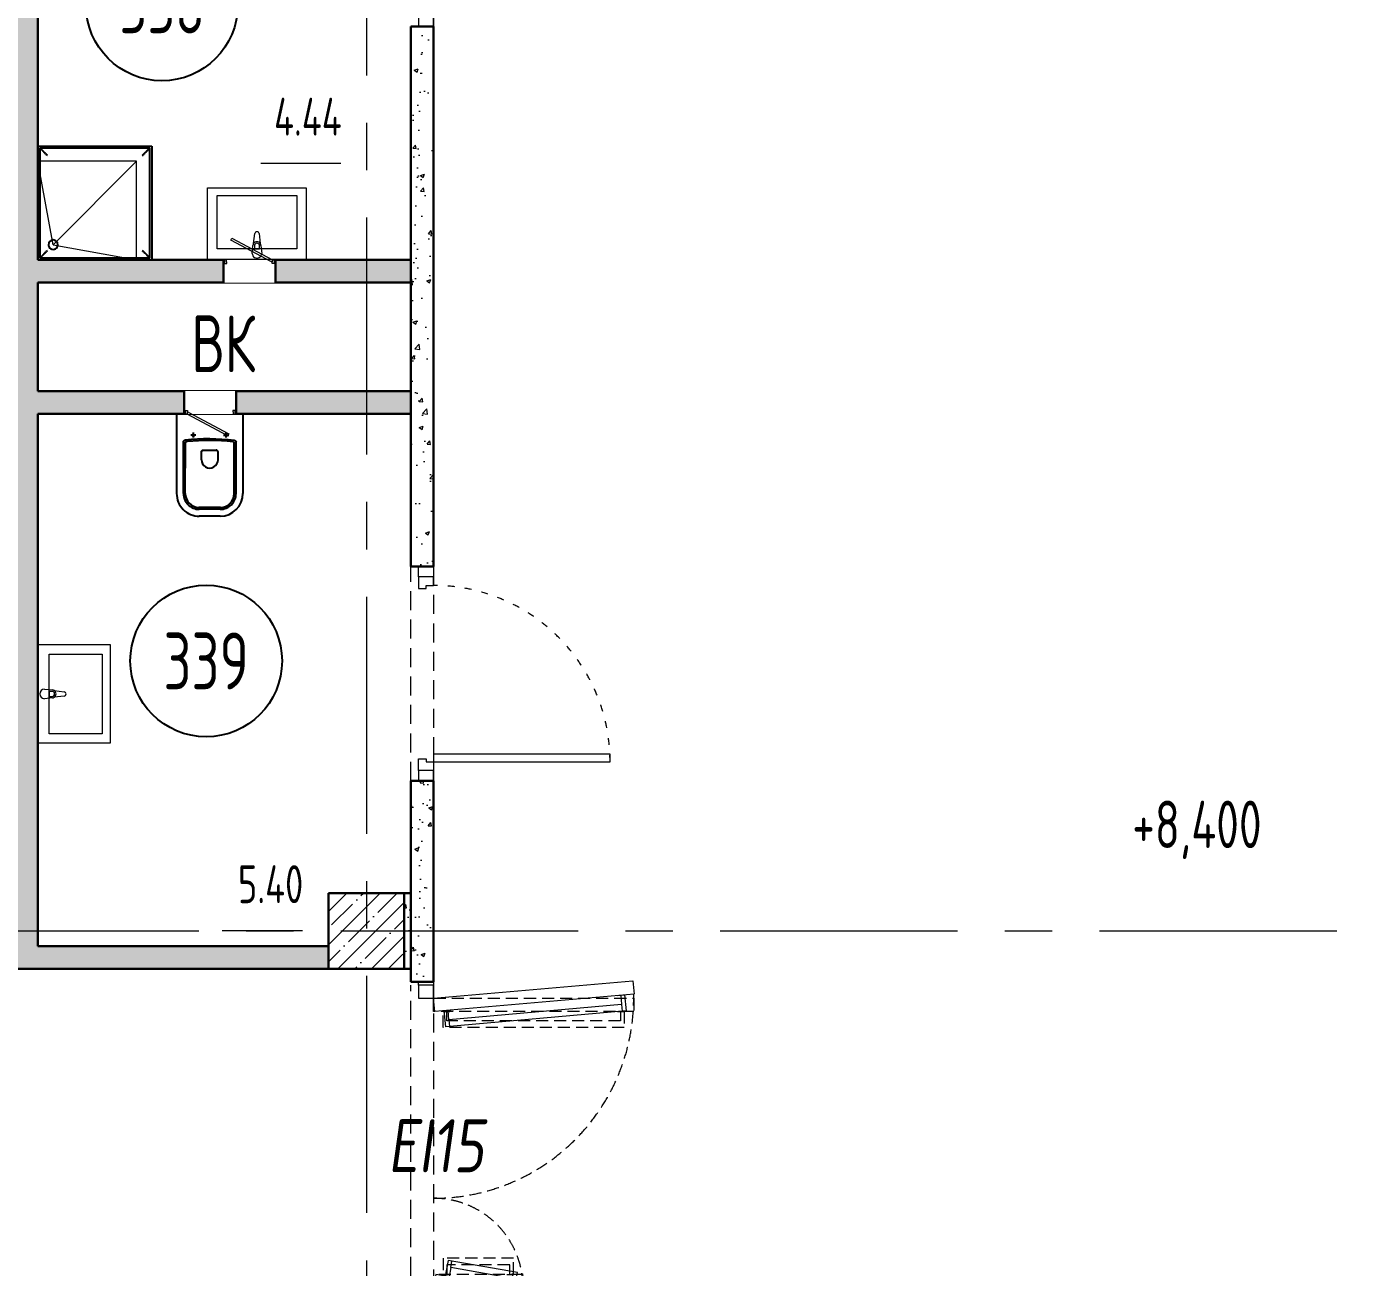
# Model space of a CAD drawing. Header units: millimetres. Extents: x -265044 to 366616, y 0 to 292181.
# Drawn here: x 79851 to 86868, y 116826 to 123371 of the extents above; entities that cross this region are included whole.
import ezdxf
from ezdxf import colors
from ezdxf.entities.mleader import LeaderData, LeaderLine
from ezdxf.enums import TextEntityAlignment as Align
from ezdxf.math import Vec2, Vec3

# ---------------------------------------------------------------- set-up
doc = ezdxf.new("R2010")
doc.units = ezdxf.units.MM
doc.header["$MEASUREMENT"] = 0
doc.set_wipeout_variables(frame=1)
for name, pattern in [('ACAD_ISO03W100', [30, 12, -18]), ('ADSK_Штриховая_ш2 п1', [3, 2, -1]), ('CENTER', [2, 1.25, -0.25, 0.25, -0.25]), ('DASHED', [19.05, 12.7, -6.35])]:
    doc.linetypes.add(name, pattern=pattern)
doc.layers.get('0').update_dxf_attribs({"color": 250, "lineweight": 9})
for name, color, linetype, lineweight in [('АР_Двери', 5, 'Continuous', 18), ('АР_Колонны', 5, 'Continuous', 30), ('АР_Колонны Штрих', 250, 'Continuous', 5), ('АР_Маркер экспликации', 239, 'Continuous', 13), ('АР_Номер помещения', 1, 'Continuous', 25), ('АР_Оси', 193, 'Continuous', 9), ('АР_Отметки', 250, 'Continuous', 15), ('АР_Перегородки витражные', 152, 'Continuous', 13), ('АР_Перегородки газоблок', 165, 'Continuous', 30), ('АР_Перегородки газоблок_Штрих', 165, 'Continuous', 5), ('АР_Помещения_площадь', 19, 'Continuous', 9), ('АР_тонкая линия', 250, 'Continuous', 0)]:
    doc.layers.add(name, color=color, linetype=linetype, lineweight=lineweight)
doc.layers.add('АР_Отверстия', color=251, linetype='Continuous')
doc.layers.add('ТХ_сантехника', color=253, linetype='Continuous')
doc.layers.add('АР_ПБ_Двери', color=7, linetype='Continuous', lineweight=15, true_color=0xdb0000)
doc.styles.add('ICOCPEUR', font='isocpeur.ttf')
doc.styles.add('ISOCPEUR', font='isocpeur.ttf', dxfattribs={"width": 0.7})
doc.styles.get("Standard").update_dxf_attribs({"font": 'isocpeur.ttf'})
doc.styles.add('Архитект', font='isocpeur.ttf', dxfattribs={"width": 0.8, "oblique": 8})
pattern_1 = [(50, (0, 0), (215.17805, -18.82564), [22.5, -247.5]), (355, (0, 0), (-41.6254, 225.65764), [18, -198]), (100.45144, (17.93, -1.57), (173.55265, 206.832), [19.12206, -210.34263]), (46.1842, (0, 60), (320.1724, -49.6558), [33.75, -371.25]), (96.63564, (26.68, 55.86), (280.3986, 292.2356), [28.6831, -315.5141]), (351.18416, (0, 60), (280.3986, 292.2356), [27, -297]), (21, (30, 45), (179.07212, -120.78567), [22.5, -247.5]), (326, (30, 45), (72.9946, 217.545), [18, -198]), (71.45144, (44.92, 34.93), (252.0667, 96.75935), [19.12206, -210.34263]), (37.5, (0, 0), (3.647957, 99.868156), [0, -195.6, 0, -201, 0, -198.75]), (7.5, (0, 0), (78.92086, 118.32351), [0, -114.6, 0, -191.1, 0, -75.75]), (327.5, (-66.9, 0), (160.14673, -6.76646), [0, -75, 0, -234, 0, -310.5]), (317.5, (-96.9, 0), (174.95585, 30.0315), [0, -97.5, 0, -155.4, 0, -220.5])]

# ---------------------------------------------------------------- blocks, each defined once
blk = doc.blocks.new('*U1161')
at = {"color": 8}
for points in [[(0, 0), (0, -80), (55, -80), (55, 0), (0, 0)], [(55, -80), (55, 0), (115, 0), (115, -40), (100, -40), (100, -80), (55, -80)], [(1075, -80), (1075, 0), (1015, 0), (1015, -40), (1030, -40), (1030, -80), (1075, -80)], [(1130, 0), (1130, -80), (1075, -80), (1075, 0), (1130, 0)]]:
    blk.add_lwpolyline(points, dxfattribs=at)
blk.add_lwpolyline([(100, -80), (100, -1010), (140, -1010), (140, -80)], close=True, dxfattribs=at)
at = {"color": 8, "linetype": 'ACAD_ISO03W100', "ltscale": 3}
blk.add_arc((100, -80), 930, 270, 0, dxfattribs=at)
blk = doc.blocks.new('*U1056')
at = {"color": 8}
for points in [[(-55, -80), (-55, 0), (-115, 0), (-115, -40), (-100, -40), (-100, -80), (-55, -80)], [(0, 0), (0, -80), (-55, -80), (-55, 0), (0, 0)], [(-1030, 0), (-1030, -80), (-975, -80), (-975, 0), (-1030, 0)], [(-975, -80), (-975, 0), (-915, 0), (-915, -40), (-930, -40), (-930, -80), (-975, -80)]]:
    blk.add_lwpolyline(points, dxfattribs=at)
blk.add_lwpolyline([(-100, -80), (-100, -910), (-140, -910), (-140, -80)], close=True, dxfattribs=at)
at = {"color": 8, "linetype": 'ACAD_ISO03W100', "ltscale": 3}
blk.add_arc((-100, -80), 830, 180, 270, dxfattribs=at)
blk = doc.blocks.new('*U224')
at = {"layer": 'АР_Номер помещения', "color": 8}
blk.add_circle((-16234.2, 2065), 400, dxfattribs=at)
at = {"layer": 'АР_Помещения_площадь', "color": 8}
blk.add_line((-15727.2, 641), (-16149.5, 641), dxfattribs=at)
at = {"color": 8, "style": 'ISOCPEUR', "width": 0.7, "flags": 1}
blk.add_attdef('КАТЕГОРИЯ', (-499.2, -2092.2), '', height=250, dxfattribs=at)
at = {"layer": 'АР_Номер помещения', "color": 8, "style": 'ISOCPEUR', "width": 0.7}
blk.add_attdef('НОМЕР_ПОМЕЩЕНИЯ', text='', height=300, dxfattribs=at).set_placement((-16234.2, 2065), align=Align.MIDDLE_CENTER)
at = {"layer": 'АР_Помещения_площадь', "color": 8, "lineweight": 30, "width": 0.7, "flags": 104}
blk.add_attdef('ИМЯ_ПОМЕЩЕНИЯ', text='', height=100, dxfattribs=at).set_placement((157.6, 1217.1), align=Align.MIDDLE_CENTER)
at = {"layer": 'АР_Помещения_площадь', "color": 8, "style": 'ISOCPEUR', "width": 0.7}
blk.add_attdef('ПЛОЩАДЬ_ПОМЕЩЕНИЯ', text='', height=200, dxfattribs=at).set_placement((-15722.3, 887.5), align=Align.MIDDLE_RIGHT)
blk = doc.blocks.new('*U222')
at = {"layer": 'АР_Номер помещения', "color": 8}
blk.add_circle((-22148.8, 2134.7), 400, dxfattribs=at)
at = {"layer": 'АР_Помещения_площадь', "color": 8}
blk.add_line((-21205.6, 1298.7), (-21627.9, 1298.7), dxfattribs=at)
at = {"color": 8, "style": 'ISOCPEUR', "width": 0.7, "flags": 1}
blk.add_attdef('КАТЕГОРИЯ', (-499.2, -2092.2), '', height=250, dxfattribs=at)
at = {"layer": 'АР_Номер помещения', "color": 8, "style": 'ISOCPEUR', "width": 0.7}
blk.add_attdef('НОМЕР_ПОМЕЩЕНИЯ', text='', height=300, dxfattribs=at).set_placement((-22148.8, 2134.7), align=Align.MIDDLE_CENTER)
at = {"layer": 'АР_Помещения_площадь', "color": 8, "style": 'ISOCPEUR', "width": 0.7}
blk.add_attdef('ПЛОЩАДЬ_ПОМЕЩЕНИЯ', text='', height=200, dxfattribs=at).set_placement((-21200.7, 1545.2), align=Align.MIDDLE_RIGHT)
at = {"layer": 'АР_Помещения_площадь', "color": 8, "lineweight": 30, "width": 0.7, "flags": 104}
blk.add_attdef('ИМЯ_ПОМЕЩЕНИЯ', text='', height=100, dxfattribs=at).set_placement((157.6, 1217.1), align=Align.MIDDLE_CENTER)
blk = doc.blocks.new('1700-3')
at = {"color": 8}
for p, q in [((-415.6, 1464.7), (-421.7, 1430.3)), ((-89.7, 1407.3), (-95.8, 1372.8))]:
    blk.add_line(p, q, dxfattribs=at)
at = {"color": 8, "linetype": 'DASHED', "ltscale": 5}
for p, q in [((-80.2, 100.2), (-83.2, 135)), ((-991.2, 20.5), (-994.2, 55.3))]:
    blk.add_line(p, q, dxfattribs=at)
at = {"color": 8}
for points in [[(-476.3, 1526), (-12.1, 1444.2), (0, 1513), (-464.1, 1594.8)], [(0, -13), (-1050.7, -104.9), (-1056.8, -35.3), (-6.1, 56.6)]]:
    blk.add_lwpolyline(points, close=True, dxfattribs=at)
for points in [[(80, 1600), (0, 1600), (0, 1583), (80, 1583), (80, 1600)], [(0, 1583), (80, 1583), (80, 1513), (50, 1513), (50, 1513), (0, 1513), (0, 1583)], [(-392.2, 1511.2), (-426.7, 1517.3), (-441.4, 1433.7), (-76.1, 1369.3), (-61.4, 1452.9), (-95.8, 1459)], [(-407, 1513.8), (-415.6, 1464.7), (-89.7, 1407.3), (-81.1, 1456.4)], [(-971.9, -27.9), (-1006.8, -31), (-1014.2, 53.6), (-63.3, 136.8), (-55.9, 52.2), (-90.8, 49.2)], [(-986.8, -29.2), (-991.2, 20.5), (-80.2, 100.2), (-75.8, 50.5)], [(0, -83), (80, -83), (80, -13), (50, -13), (50, -13), (0, -13), (0, -83)], [(80, -100), (0, -100), (0, -83), (80, -83), (80, -100)]]:
    blk.add_lwpolyline(points, dxfattribs=at)
at = {"color": 8, "linetype": 'DASHED', "ltscale": 5}
for points in [[(-471.3, 1443.1), (0, 1443.1), (0, 1513), (-471.3, 1513)], [(0, -13), (-1054.7, -13), (-1054.7, 56.9), (0, 56.9)]]:
    blk.add_lwpolyline(points, close=True, dxfattribs=at)
for points in [[(-385.9, 1443.1), (-420.9, 1443.1), (-420.9, 1358.3), (-50, 1358.3), (-50, 1443.1), (-85, 1443.1)], [(-400.9, 1443.1), (-400.9, 1393.3), (-70, 1393.3), (-70, 1443.1)], [(-969.5, 56.9), (-1004.5, 56.9), (-1004.5, 141.7), (-50, 141.7), (-50, 56.9), (-85, 56.9)], [(-984.5, 56.9), (-984.5, 106.7), (-70, 106.7), (-70, 56.9)]]:
    blk.add_lwpolyline(points, dxfattribs=at)
for centre, radius, start, end in [((0, 1513), 471.3, 170, 270), ((0, -13), 1054.7, 90, 181.20233)]:
    blk.add_arc(centre, radius, start, end, dxfattribs=at)
blk = doc.blocks.new('Из_буфера30949')
at = {"color": 8}
for p, q in [((-600, 0), (-600, 600)), ((-600, 600), (0, 600)), ((-590, 590), (-590, 10)), ((-10, 590), (-590, 590)), ((-10, 10), (-10, 590)), ((0, 600), (0, 0)), ((0, 0), (-600, 0)), ((-590, 10), (-10, 10))]:
    blk.add_line(p, q, dxfattribs=at)
for start, end in [(90, 270), (270, 90)]:
    blk.add_arc((-80, 80), 25, start, end, dxfattribs=at)
for points, knots in [([(-550, 550), (-553.5, 553.6), (-558.7, 558.7), (-565.4, 565.3), (-569.3, 569.3), (-572.2, 572.2), (-575.1, 575.1), (-577.7, 577.7), (-580.1, 580.1), (-582.3, 582.3), (-584.7, 584.7), (-587.1, 587.1), (-589.3, 589.3), (-590, 590), (-590, 590)], [0, 0, 0, 0, 0.166667, 0.25, 0.333333, 0.375, 0.416667, 0.5, 0.541667, 0.583333, 0.666667, 0.75, 0.833333, 1, 1, 1, 1]), ([(-50, 550), (-46.4, 553.5), (-41.3, 558.7), (-34.7, 565.4), (-30.7, 569.3), (-27.8, 572.2), (-24.9, 575.1), (-22.3, 577.7), (-19.9, 580.1), (-17.7, 582.3), (-15.3, 584.7), (-12.9, 587.1), (-10.7, 589.3), (-10, 590), (-10, 590)], [0, 0, 0, 0, 0.166667, 0.25, 0.333333, 0.375, 0.416667, 0.5, 0.541667, 0.583333, 0.666667, 0.75, 0.833333, 1, 1, 1, 1]), ([(-550, 50), (-553.6, 46.5), (-558.7, 41.3), (-565.3, 34.6), (-569.3, 30.7), (-572.2, 27.8), (-575.1, 24.9), (-577.7, 22.3), (-580.1, 19.9), (-582.3, 17.7), (-584.7, 15.3), (-587.1, 12.9), (-589.3, 10.7), (-590, 10), (-590, 10)], [0, 0, 0, 0, 0.166667, 0.25, 0.333333, 0.375, 0.416667, 0.5, 0.541667, 0.583333, 0.666667, 0.75, 0.833333, 1, 1, 1, 1]), ([(-10, 10), (-10, 10), (-10.7, 10.7), (-12.9, 12.9), (-15.3, 15.3), (-17.7, 17.7), (-19.9, 19.9), (-22.3, 22.3), (-24.9, 24.9), (-27.8, 27.8), (-30.7, 30.7), (-34.6, 34.7), (-41.3, 41.3), (-46.5, 46.4), (-50, 50)], [-1, -1, -1, -1, -0.833333, -0.75, -0.666667, -0.583333, -0.541667, -0.5, -0.416667, -0.375, -0.333333, -0.25, -0.166667, 0, 0, 0, 0])]:
    blk.add_open_spline(points, degree=3, knots=knots, dxfattribs=at)
blk = doc.blocks.new('Из_буфера27431')
at = {"color": 8, "linetype": 'Continuous', "lineweight": 5}
for p, q in [((-138.5, 11.1), (-85.6, 17.7)), ((-138.5, 11.1), (-85.6, 17.7)), ((-76.1, 21), (-34.1, 25)), ((-76.1, 21), (-34.1, 25)), ((-59, 13.6), (-73.9, 13.6)), ((-59, 13.6), (-73.9, 13.6)), ((-59, -13.6), (-59, 13.6)), ((-59, -13.6), (-59, 13.6)), ((-85.6, -17.7), (-138.5, -11.1)), ((-85.6, -17.7), (-138.5, -11.1)), ((-34.1, -25), (-76.1, -21)), ((-34.1, -25), (-76.1, -21)), ((-73.9, -13.6), (-59, -13.6)), ((-73.9, -13.6), (-59, -13.6))]:
    blk.add_line(p, q, dxfattribs=at)
for points in [[(0, -260), (-380, -260), (-380, 260), (0, 260)], [(-59, -210), (-339.1, -210), (-339.1, 210), (-59, 210)], [(-59, -210), (-339.1, -210), (-339.1, 210), (-59, 210)]]:
    blk.add_lwpolyline(points, close=True, dxfattribs=at)
for centre, radius, start, end in [((-137.1, 0), 11.2, 97.13892, 262.86108), ((-137.1, 0), 11.2, 97.13892, 262.86108), ((-74.2, 0), 21.1, 122.77103, 237.22897), ((-74.2, 0), 21.1, 122.77103, 237.22897), ((-73.9, 0), 13.6, 90, 270), ((-73.9, 0), 13.6, 90, 270), ((-74.2, 0), 21.1, 95.16961, 122.77103), ((-74.2, 0), 21.1, 95.16961, 122.77103), ((-34.1, 0), 25, 270, 90), ((-34.1, 0), 25, 270, 90), ((-74.2, 0), 21.1, 237.22897, 264.83039), ((-74.2, 0), 21.1, 237.22897, 264.83039)]:
    blk.add_arc(centre, radius, start, end, dxfattribs=at)
blk = doc.blocks.new('унитаз поликлиники')
at = {"color": 8}
for p, q in [((0, 175), (0, -175)), ((0, 175), (420, 175)), ((125.6, 86.7), (99.5, 86.7)), ((112.4, 73.1), (112.4, 100.2)), ((420, 138.7), (149.6, 138.7)), ((420, 129), (156.8, 128.7)), ((191.9, -33.7), (191.9, 33.7)), ((242.4, 43.7), (201.9, 43.7)), ((494, 57.1), (494, -57.1)), ((504, 55), (504, -55)), ((540, 55), (540, -55)), ((242.4, -43.7), (201.9, -43.7)), ((125.5, -86.5), (99.4, -86.5)), ((112.3, -73), (112.3, -100.1)), ((420, -139), (147.9, -138.7)), ((420, -129), (155.2, -128.7)), ((0, -175), (420, -175))]:
    blk.add_line(p, q, dxfattribs=at)
for centre, radius, start, end in [((420, 55), 120, 0, 90), ((420.5, 55.2), 83.5, 359.86187, 90.33349), ((420, 55), 74, 0, 90), ((242.4, 0), 43.7, 270, 90), ((420, -55), 120, 270, 0), ((420, -55), 84, 270, 0), ((420, -55), 74, 270, 358.40182)]:
    blk.add_arc(centre, radius, start, end, dxfattribs=at)
at = {"color": 8, "extrusion": (0, 0, -1)}
for centre, major_axis, ratio, start_param, end_param in [((112.4, 86.8), (3.55, 3.55), 1, 5.504025, 11.78721), ((1158.1, 0), (-731, -726.4), 0.993775, 0.659849, 0.910919), ((984.1, 0), (-23.4, -941.4), 0.89728, 1.422258, 1.677847), ((149.5, 127.3), (-5.6, -10.5), 0.821373, 1.269211, 2.570669), ((154.4, 119.8), (-5.61, -7.72), 0.798093, 1.232924, 2.686723), ((201.9, -33.5), (4.12, -9.49), 0.964797, 0.42926, 1.943413), ((147.9, -127.5), (5.4, -10.4), 0.836443, 0.56114, 1.877577), ((155.2, -117.5), (5.3, -10.4), 0.842984, 0.549902, 1.8819)]:
    blk.add_ellipse(centre, major_axis=major_axis, ratio=ratio, start_param=start_param, end_param=end_param, dxfattribs=at)
at = {"color": 8}
for centre, major_axis, ratio, start_param, end_param in [((201.9, 33.5), (4.12, 9.49), 0.964797, 0.42926, 1.943413), ((112.3, -86.6), (3.54, -3.55), 1, 5.504025, 11.78721)]:
    blk.add_ellipse(centre, major_axis=major_axis, ratio=ratio, start_param=start_param, end_param=end_param, dxfattribs=at)
blk = doc.blocks.new('_DotSmall')
at = {"color": 8, "linetype": 'ByBlock', "const_width": 0.5}
blk.add_lwpolyline([(-0.0625, 0, 1), (0.0625, 0, 1)], format="xyb", close=True, dxfattribs=at)
blk = doc.blocks.new('*U1545')
at = {"color": 8}
blk.add_wipeout([(-565, 60), (445, 60), (445, -388), (-565, -388)], dxfattribs=at)
for p, q in [((-530, 60), (-565, 60)), ((-550, 60), (-550, -10)), ((-550, -10), (-550, 60)), ((-510, 60), (-530, 60)), ((-510, 20), (-510, 60)), ((-500, 20), (-510, 20)), ((-500, -10), (-500, 20)), ((380, -10), (380, 20)), ((380, 20), (390, 20)), ((390, 20), (390, 60)), ((390, 60), (410, 60)), ((410, 60), (445, 60)), ((430, 60), (430, -10)), ((430, -10), (430, 60)), ((-565, -10), (-530, -10)), ((-530, -10), (-500, -10)), ((410, -10), (380, -10)), ((445, -10), (410, -10))]:
    blk.add_line(p, q, dxfattribs=at)
at = {"color": 8, "lineweight": 30}
for p, q in [((-565, 60), (-565, -388)), ((445, 60), (445, -388))]:
    blk.add_line(p, q, dxfattribs=at)
at = {"color": 8}
blk.add_lwpolyline([(389, 60), (370, 25), (-424, 448), (-406, 483)], close=True, dxfattribs=at)

msp = doc.modelspace()

# ---------------------------------------------------------------- hatches: boundary and pattern name
at = {"layer": 'АР_Колонны Штрих', "ltscale": 100}
h = msp.add_hatch(dxfattribs=at)
h.set_pattern_fill('ANSI35', color=8, scale=500)
h.set_pattern_definition([(45, (-875609.7, 158672.16), (-88.388348, 88.388348), []), (45, (-875521.31, 158672.16), (-88.388348, 88.388348), [156.25, -31.25, 0, -31.25])])
h.paths.add_polyline_path([(81842.4, 118800.7), (81442.4, 118800.7), (81442.4, 118400.7), (81842.4, 118400.7)])
at = {"layer": 'АР_Перегородки газоблок_Штрих', "ltscale": 100}
h = msp.add_hatch(dxfattribs=at)
h.set_pattern_fill('AR-CONC', color=8, scale=30)
h.set_pattern_definition(pattern_1)
h.paths.add_polyline_path([(72392.4, 118520.7), (72077.4, 118520.7), (72077.4, 118400.7), (72612.4, 118400.7), (72612.4, 118520.7), (72512.4, 118520.7), (72512.4, 121328.5), (73872.4, 121328.5), (73872.4, 120116.1), (73992.4, 120116.1), (73992.4, 121328.5), (77692.4, 121328.5), (77692.4, 121328.5), (79791.2, 121328.5), (79791.2, 118520.7), (79911.2, 118520.7), (79911.2, 121328.5), (81877.4, 121328.5), (81877.4, 121448.2), (79911.2, 121448.2), (79911.2, 122020.4), (79791.2, 122020.3), (79791.2, 121448.5), (77812.4, 121448.5), (77812.4, 122020.3), (77692.4, 122020.3), (77692.4, 121448.5), (77692.4, 121448.5), (77692.4, 122020.3), (77692.4, 121448.5), (76790.9, 121448.5), (76790.9, 122020.3), (76670.9, 122020.3), (76670.9, 121448.5), (73992.4, 121448.5), (73992.4, 122020.3), (73992.4, 121448.5), (73992.4, 121448.5), (73992.4, 122020.3), (73872.4, 122020.3), (73872.4, 121448.5), (73872.4, 121448.5), (73872.4, 122020.3), (73872.4, 122020.3), (73872.4, 121448.5), (72512.4, 121448.5), (72512.4, 122020.3), (81877.4, 122020.4), (81877.4, 122140.4), (79911.2, 122140.3), (79911.2, 124400.7), (81442.4, 124400.7), (81442.4, 124520.7), (79791.2, 124520.7), (79791.2, 122140.3), (72512.4, 122140.3), (72512.4, 122260.3), (72392.4, 122260.3)])
h = msp.add_hatch(dxfattribs=at)
h.set_pattern_fill('AR-CONC', color=8, scale=30)
h.set_pattern_definition([(50, (155, -6e-11), (215.17805, -18.82564), [22.5, -247.5]), (355, (155, -6e-11), (-41.6254, 225.65764), [18, -198]), (100.45144, (172.93, -1.57), (173.55265, 206.832), [19.12206, -210.34263]), (46.1842, (155, 60), (320.1724, -49.6558), [33.75, -371.25]), (96.63564, (181.68, 55.86), (280.3986, 292.2356), [28.6831, -315.5141]), (351.18416, (155, 60), (280.3986, 292.2356), [27, -297]), (21, (185, 45), (179.07212, -120.78567), [22.5, -247.5]), (326, (185, 45), (72.9946, 217.545), [18, -198]), (71.45144, (199.92, 34.93), (252.0667, 96.75935), [19.12206, -210.34263]), (37.5, (155, -6e-11), (3.647957, 99.868156), [0, -195.6, 0, -201, 0, -198.75]), (7.5, (155, -6e-11), (78.92086, 118.32351), [0, -114.6, 0, -191.1, 0, -75.75]), (327.5, (88.1, -6e-11), (160.14673, -6.76646), [0, -75, 0, -234, 0, -310.5]), (317.5, (58.1, -6e-11), (174.95585, 30.0315), [0, -97.5, 0, -155.4, 0, -220.5])])
h.paths.add_polyline_path([(81997.4, 123330.7), (81877.4, 123330.7), (81877.4, 122668.5), (81877.5, 122668.5), (81877.3, 121328.5), (81877.4, 121328.5), (81877.4, 120522.7), (81997.4, 120522.7), (81997.4, 121448.1), (81997.4, 122548.5), (81877.4, 122548.5), (81877.4, 121448.2), (81877.4, 121448.2), (81877.4, 122548.5), (81997.4, 122548.5)])
h = msp.add_hatch(dxfattribs=at)
h.set_pattern_fill('AR-CONC', color=8, scale=30)
h.set_pattern_definition(pattern_1)
h.paths.add_polyline_path([(81877.3, 118332.4), (81997.3, 118332.4), (81997.4, 119392.7), (81877.4, 119392.7), (81877.4, 118800.7), (81842.4, 118800.7), (81842.4, 118400.7), (81877.5, 118400.7)])
h = msp.add_hatch(dxfattribs=at)
h.set_pattern_fill('AR-CONC', color=8, scale=30)
h.set_pattern_definition(pattern_1)
h.paths.add_polyline_path([(78020.7, 118400.6), (78020.7, 118520.6), (75842.4, 118520.7), (75842.4, 118400.7)])
h.paths.add_polyline_path([(79151.3, 118520.7), (79151.3, 118400.7), (81442.4, 118400.7), (81442.4, 118520.7)])

# ---------------------------------------------------------------- linework, layer by layer
at = {"layer": 'АР_Колонны', "color": 8, "ltscale": 100}
msp.add_lwpolyline([(81442.4, 118800.7), (81842.4, 118800.7), (81842.4, 118400.7), (81442.4, 118400.7)], close=True, dxfattribs=at)
at = {"layer": 'АР_Оси', "color": 8, "linetype": 'CENTER', "ltscale": 1000}
for p, q in [((81642.4, 134363.2), (81642.4, 78630.8)), ((45508.7, 118600.7), (128687.1, 118600.7))]:
    msp.add_line(p, q, dxfattribs=at)
at = {"layer": 'АР_Перегородки газоблок', "color": 8, "ltscale": 100}
for p, q in [((81997.4, 119392.7), (81997.4, 118332.4)), ((81842.4, 118800.7), (81877.4, 118800.7)), ((81877.4, 118400.7), (79151.3, 118400.7))]:
    msp.add_line(p, q, dxfattribs=at)
for points in [[(81745.7, 124952.2), (81997.4, 124952.2), (81997.4, 124400.7), (79911.2, 124400.7), (79911.2, 122140.3)], [(81877.4, 121244.9), (81877.4, 123370.7)], [(81997.4, 123370.7), (81877.4, 123370.7)], [(81997.4, 123370.7), (81997.4, 120522.7)], [(79911.2, 122140.3), (81877.4, 122140.1)], [(79911.2, 122020.4), (81877.4, 122020.3)], [(79911.2, 122020.3), (79911.2, 121448.2)], [(79911.2, 121448.3), (81877.4, 121448.2)], [(79911.2, 121328.5), (79911.2, 118520.7)], [(79911.2, 121328.5), (81877.4, 121328.5)], [(81877.4, 120522.7), (81877.4, 121328.5)], [(81877.4, 120522.7), (81997.4, 120522.7)], [(81877.4, 118332.4), (81877.4, 119392.7), (81997.4, 119392.7)], [(79911.2, 118520.7), (81442.4, 118520.7)], [(81997.4, 118332.4), (81877.4, 118332.4)]]:
    msp.add_lwpolyline(points, dxfattribs=at)
at = {"layer": 'АР_тонкая линия', "color": 8, "linetype": 'ADSK_Штриховая_ш2 п1', "ltscale": 50}
for p, q in [((81997.4, 124500.7), (81997.4, 123370.7)), ((81877.4, 119392.7), (81877.4, 120522.7)), ((81997.4, 120522.7), (81997.4, 119392.7)), ((81877.4, 116632.4), (81877.4, 118315.4)), ((81997.4, 118315.4), (81997.4, 116632.4))]:
    msp.add_line(p, q, dxfattribs=at)
at = {"layer": 'ТХ_сантехника', "color": 8, "lineweight": 13, "ltscale": 500}
for p, q in [((79991.2, 122220.3), (79911.2, 122660.3)), ((80431.2, 122660.3), (79991.2, 122220.3)), ((79991.2, 122220.3), (80431.2, 122140.3))]:
    msp.add_line(p, q, dxfattribs=at)
for points in [[(80511.2, 122740.3), (79911.2, 122740.3), (79911.2, 122140.3), (80511.2, 122140.3)], [(80431.2, 122660.3), (79911.2, 122660.3), (79911.2, 122140.3), (80431.2, 122140.3)]]:
    msp.add_lwpolyline(points, close=True, dxfattribs=at)
msp.add_circle((79991.2, 122220.3), 25, dxfattribs=at)

# ---------------------------------------------------------------- block references
at = {"layer": 'АР_Двери', "color": 8, "rotation": 90.00000000000001}
for name, p in [('*U1056', (81917.4, 124400.7)), ('*U1161', (81917.4, 119392.7))]:
    msp.add_blockref(name, p, dxfattribs=at)
at = {"layer": 'АР_Маркер экспликации', "color": 8}
ref = msp.add_blockref('*U222', (102713.3, 121350.3), dxfattribs=at)
ref.add_attrib('НОМЕР_ПОМЕЩЕНИЯ', '336', dxfattribs={"layer": 'АР_Номер помещения', "color": 8, "height": 300, "style": 'ISOCPEUR', "width": 0.7}).set_placement((80564.5, 123485), align=Align.MIDDLE_CENTER)
ref.add_attrib('ПЛОЩАДЬ_ПОМЕЩЕНИЯ', '4.44', dxfattribs={"layer": 'АР_Помещения_площадь', "color": 8, "height": 200, "style": 'ISOCPEUR', "width": 0.7}).set_placement((81512.6, 122895.5), align=Align.MIDDLE_RIGHT)
ref = msp.add_blockref('*U224', (97032.2, 117959.7), dxfattribs=at)
ref.add_attrib('НОМЕР_ПОМЕЩЕНИЯ', '339', dxfattribs={"layer": 'АР_Номер помещения', "color": 8, "height": 300, "style": 'ISOCPEUR', "width": 0.7}).set_placement((80798, 120024.7), align=Align.MIDDLE_CENTER)
ref.add_attrib('ПЛОЩАДЬ_ПОМЕЩЕНИЯ', '5.40', dxfattribs={"layer": 'АР_Помещения_площадь', "color": 8, "height": 200, "style": 'ISOCPEUR', "width": 0.7}).set_placement((81309.9, 118847.2), align=Align.MIDDLE_RIGHT)
at = {"layer": 'АР_Перегородки витражные', "color": 8, "rotation": 180}
msp.add_blockref('1700-3', (81997.4, 118232.4), dxfattribs=at)
at = {"layer": 'ТХ_сантехника', "color": 8, "ltscale": 75, "rotation": 270}
msp.add_blockref('Из_буфера30949', (79911.2, 122140.3), dxfattribs=at)
at = {"layer": 'ТХ_сантехника', "color": 8, "ltscale": 100}
for p, rotation in [((81065.7, 122140.3), 270), ((79911.2, 119850.8), 180)]:
    msp.add_blockref('Из_буфера27431', p, dxfattribs=dict(at, rotation=rotation))
at = {"layer": 'ТХ_сантехника', "color": 8, "rotation": 270.0015666875582}
msp.add_blockref('унитаз поликлиники', (80816.8, 121328.5), dxfattribs=at)

# ---------------------------------------------------------------- texts
at = {"layer": 'АР_Отверстия', "color": 8, "ltscale": 100, "insert": (80887.9, 121697.9), "char_height": 300, "attachment_point": 5, "line_spacing_factor": 0.7, "style": 'ICOCPEUR'}
msp.add_mtext('\\A1;{\\W0.7;ВК}', dxfattribs=at)
at = {"layer": 'АР_ПБ_Двери', "color": 8, "lineweight": 35, "style": 'Архитект', "oblique": 8, "width": 0.8}
msp.add_text('EI15', height=280, dxfattribs=at).set_placement((81755.5, 117327.7))

# ---------------------------------------------------------------- leaders
at = {"layer": 'АР_Отметки', "color": 8}
ml = msp.add_multileader_mtext('Standard', dxfattribs=at)
ml.set_content('Л.4', color=8, style='ISOCPEUR')
ml.set_leader_properties(color=8, linetype='Continuous', lineweight=-1)
ml.set_arrow_properties(name='DOTSMALL')
ml.build(insert=Vec2(0, 0))
ml.multileader.update_dxf_attribs({"has_text_frame": 1, "text_left_attachment_type": 4, "text_right_attachment_type": 4, "dogleg_length": 100, "arrow_head_size": 180})
ctx = ml.context
ctx.base_point, ctx.char_height, ctx.arrow_head_size, ctx.landing_gap_size, ctx.plane_origin = Vec3(82175.5, 130136.1), 250, 180, 50, Vec3(110295.9, 117978.5)
ctx.left_attachment, ctx.right_attachment = 4, 4
notes = []
notes.append((ctx, [(0, (0, 0, 0), (0, 0), (1, 0), 1, [])]))
ctx.mtext.insert, ctx.mtext.width, ctx.mtext.line_spacing_style, ctx.mtext.flow_direction = Vec3(82225.5, 130469.5), 852.697, 2, 5
ml = msp.add_multileader_mtext('Standard', dxfattribs=at)
ml.set_content('Л.4', color=8, style='ISOCPEUR')
ml.set_leader_properties(color=8, linetype='Continuous', lineweight=-1)
ml.set_arrow_properties(name='DOTSMALL')
ml.build(insert=Vec2(0, 0))
ml.multileader.update_dxf_attribs({"has_text_frame": 1, "text_left_attachment_type": 4, "text_right_attachment_type": 4, "dogleg_length": 100, "arrow_head_size": 180})
ctx = ml.context
ctx.base_point, ctx.char_height, ctx.arrow_head_size, ctx.landing_gap_size, ctx.plane_origin = Vec3(219850.4, 129601.6), 250, 180, 50, Vec3(247234.1, 117978.5)
ctx.left_attachment, ctx.right_attachment = 4, 4
notes.append((ctx, [(0, (0, 0, 0), (0, 0), (1, 0), 1, [])]))
ctx.mtext.insert, ctx.mtext.width, ctx.mtext.line_spacing_style, ctx.mtext.flow_direction = Vec3(219900.4, 129934.9), 852.697, 2, 5
ml = msp.add_multileader_mtext('Standard', dxfattribs=at)
ml.set_content('+11,550', color=8, style='ISOCPEUR')
ml.set_leader_properties(color=8, linetype='Continuous', lineweight=-1)
ml.set_arrow_properties(name='DOTSMALL')
ml.build(insert=Vec2(0, 0))
ml.multileader.update_dxf_attribs({"has_text_frame": 1, "text_left_attachment_type": 4, "text_right_attachment_type": 4, "dogleg_length": 100, "arrow_head_size": 180})
ctx = ml.context
ctx.base_point, ctx.char_height, ctx.arrow_head_size, ctx.landing_gap_size, ctx.plane_origin = Vec3(219245.9, 128951.2), 250, 180, 50, Vec3(217084.7, 128360)
ctx.left_attachment, ctx.right_attachment = 4, 4
notes.append((ctx, [(0, (0, 0, 0), (0, 0), (1, 0), 1, [])]))
ctx.mtext.insert, ctx.mtext.width, ctx.mtext.line_spacing_style, ctx.mtext.flow_direction = Vec3(219295.9, 129284.5), 852.697, 2, 5
ml = msp.add_multileader_mtext('Standard', dxfattribs=at)
ml.set_content('+11,550', color=8, style='ISOCPEUR')
ml.set_leader_properties(color=8, linetype='Continuous', lineweight=-1)
ml.set_arrow_properties(name='DOTSMALL')
ml.build(insert=Vec2(0, 0))
ml.multileader.update_dxf_attribs({"has_text_frame": 1, "text_left_attachment_type": 4, "text_right_attachment_type": 4, "dogleg_length": 100, "arrow_head_size": 180})
ctx = ml.context
ctx.base_point, ctx.char_height, ctx.arrow_head_size, ctx.landing_gap_size, ctx.plane_origin = Vec3(219245.9, 128951.2), 250, 180, 50, Vec3(217084.7, 128360)
ctx.left_attachment, ctx.right_attachment = 4, 4
notes.append((ctx, [(0, (0, 0, 0), (0, 0), (1, 0), 1, [])]))
ctx.mtext.insert, ctx.mtext.width, ctx.mtext.line_spacing_style, ctx.mtext.flow_direction = Vec3(219295.9, 129284.5), 852.697, 2, 5
ml = msp.add_multileader_mtext('Standard', dxfattribs=at)
ml.set_content('+13,200', color=8, style='ISOCPEUR')
ml.set_leader_properties(color=8, linetype='Continuous', lineweight=-1)
ml.set_arrow_properties(name='DOTSMALL')
ml.build(insert=Vec2(0, 0))
ml.multileader.update_dxf_attribs({"has_text_frame": 1, "text_left_attachment_type": 4, "text_right_attachment_type": 4, "dogleg_length": 100, "arrow_head_size": 180})
ctx = ml.context
ctx.base_point, ctx.char_height, ctx.arrow_head_size, ctx.landing_gap_size, ctx.plane_origin = Vec3(224401.7, 128884.7), 250, 180, 50, Vec3(222084.7, 129105)
ctx.left_attachment, ctx.right_attachment = 4, 4
notes.append((ctx, [(0, (0, 0, 0), (0, 0), (1, 0), 1, [])]))
ctx.mtext.insert, ctx.mtext.width, ctx.mtext.line_spacing_style, ctx.mtext.flow_direction = Vec3(224451.7, 129218.1), 852.697, 2, 5
ml = msp.add_multileader_mtext('Standard', dxfattribs=at)
ml.set_content('+7,050', color=8, style='ISOCPEUR')
ml.set_leader_properties(color=8, linetype='Continuous', lineweight=-1)
ml.set_arrow_properties(name='DOTSMALL')
ml.build(insert=Vec2(0, 0))
ml.multileader.update_dxf_attribs({"has_text_frame": 1, "text_left_attachment_type": 4, "text_right_attachment_type": 4, "dogleg_length": 100, "arrow_head_size": 180})
ctx = ml.context
ctx.base_point, ctx.char_height, ctx.arrow_head_size, ctx.landing_gap_size, ctx.plane_origin = Vec3(87831.5, 128735), 250, 180, 50, Vec3(87750.1, 127467.4)
ctx.left_attachment, ctx.right_attachment = 4, 4
notes.append((ctx, [(0, (0, 0, 0), (0, 0), (1, 0), 1, [])]))
ctx.mtext.insert, ctx.mtext.width, ctx.mtext.line_spacing_style, ctx.mtext.flow_direction = Vec3(87881.5, 129068.3), 852.697, 2, 5
ml = msp.add_multileader_mtext('Standard', dxfattribs=at)
ml.set_content('+8,400', color=8, style='ISOCPEUR')
ml.set_leader_properties(color=8, linetype='Continuous', lineweight=-1)
ml.set_arrow_properties(name='DOTSMALL')
ml.build(insert=Vec2(0, 0))
ml.multileader.update_dxf_attribs({"has_text_frame": 1, "text_left_attachment_type": 4, "text_right_attachment_type": 4, "dogleg_length": 100, "arrow_head_size": 180})
ctx = ml.context
ctx.base_point, ctx.char_height, ctx.arrow_head_size, ctx.landing_gap_size, ctx.plane_origin = Vec3(82070.2, 128174), 250, 180, 50, Vec3(82613.4, 128977)
ctx.left_attachment, ctx.right_attachment = 4, 4
notes.append((ctx, [(0, (0, 0, 0), (0, 0), (1, 0), 1, [])]))
ctx.mtext.insert, ctx.mtext.width, ctx.mtext.line_spacing_style, ctx.mtext.flow_direction = Vec3(82120.2, 128507.3), 852.697, 2, 5
ml = msp.add_multileader_mtext('Standard', dxfattribs=at)
ml.set_content('+13,340', color=8, style='ISOCPEUR')
ml.set_leader_properties(color=8, linetype='Continuous', lineweight=-1)
ml.set_arrow_properties(name='DOTSMALL')
ml.build(insert=Vec2(0, 0))
ml.multileader.update_dxf_attribs({"has_text_frame": 1, "text_left_attachment_type": 4, "text_right_attachment_type": 4, "dogleg_length": 100, "arrow_head_size": 180})
ctx = ml.context
ctx.base_point, ctx.char_height, ctx.arrow_head_size, ctx.landing_gap_size, ctx.plane_origin = Vec3(224285.9, 127292.9), 250, 180, 50, Vec3(222767.1, 127587.8)
ctx.left_attachment, ctx.right_attachment = 4, 4
notes.append((ctx, [(0, (0, 0, 0), (0, 0), (1, 0), 1, [])]))
ctx.mtext.insert, ctx.mtext.width, ctx.mtext.line_spacing_style, ctx.mtext.flow_direction = Vec3(224335.9, 127626.3), 852.697, 2, 5
ml = msp.add_multileader_mtext('Standard', dxfattribs=at)
ml.set_content('+6,300', color=8, style='ISOCPEUR')
ml.set_leader_properties(color=8, linetype='Continuous', lineweight=-1)
ml.set_arrow_properties(name='DOTSMALL')
ml.build(insert=Vec2(0, 0))
ml.multileader.update_dxf_attribs({"has_text_frame": 1, "text_left_attachment_type": 4, "text_right_attachment_type": 4, "dogleg_length": 100, "arrow_head_size": 180})
ctx = ml.context
ctx.base_point, ctx.char_height, ctx.arrow_head_size, ctx.landing_gap_size, ctx.plane_origin = Vec3(114000.6, 126617.8), 250, 180, 50, Vec3(122344.4, 124376.9)
ctx.left_attachment, ctx.right_attachment = 4, 4
notes.append((ctx, [(0, (0, 0, 0), (0, 0), (1, 0), 1, [])]))
ctx.mtext.insert, ctx.mtext.width, ctx.mtext.line_spacing_style, ctx.mtext.flow_direction = Vec3(114050.6, 126951.1), 852.697, 2, 5
ml = msp.add_multileader_mtext('Standard', dxfattribs=at)
ml.set_content('Л.5', color=8, style='ISOCPEUR')
ml.set_leader_properties(color=8, linetype='Continuous', lineweight=-1)
ml.set_arrow_properties(name='DOTSMALL')
ml.build(insert=Vec2(0, 0))
ml.multileader.update_dxf_attribs({"has_text_frame": 1, "text_left_attachment_type": 4, "text_right_attachment_type": 4, "dogleg_length": 100, "arrow_head_size": 180})
ctx = ml.context
ctx.base_point, ctx.char_height, ctx.arrow_head_size, ctx.landing_gap_size, ctx.plane_origin = Vec3(112098.3, 126005.4), 250, 180, 50, Vec3(137881.2, 112284.8)
ctx.left_attachment, ctx.right_attachment = 4, 4
notes.append((ctx, [(0, (0, 0, 0), (0, 0), (1, 0), 1, [])]))
ctx.mtext.insert, ctx.mtext.width, ctx.mtext.line_spacing_style, ctx.mtext.flow_direction = Vec3(112148.3, 126338.7), 852.697, 2, 5
ml = msp.add_multileader_mtext('Standard', dxfattribs=at)
ml.set_content('+8,400', color=8, style='ISOCPEUR')
ml.set_leader_properties(color=8, linetype='Continuous', lineweight=-1)
ml.set_arrow_properties(name='DOTSMALL')
ml.build(insert=Vec2(0, 0))
ml.multileader.update_dxf_attribs({"has_text_frame": 1, "text_left_attachment_type": 4, "text_right_attachment_type": 4, "dogleg_length": 100, "arrow_head_size": 180})
ctx = ml.context
ctx.base_point, ctx.char_height, ctx.arrow_head_size, ctx.landing_gap_size, ctx.plane_origin = Vec3(113239.6, 119007.7), 250, 180, 50, Vec3(117207.8, 125886.4)
ctx.left_attachment, ctx.right_attachment = 4, 4
notes.append((ctx, [(0, (0, 0, 0), (0, 0), (1, 0), 1, [])]))
ctx.mtext.insert, ctx.mtext.width, ctx.mtext.line_spacing_style, ctx.mtext.flow_direction = Vec3(113289.6, 119341), 852.697, 2, 5
ml = msp.add_multileader_mtext('Standard', dxfattribs=at)
ml.set_content('+8,400', color=8, style='ISOCPEUR')
ml.set_leader_properties(color=8, linetype='Continuous', lineweight=-1)
ml.set_arrow_properties(name='DOTSMALL')
ml.build(insert=Vec2(0, 0))
ml.multileader.update_dxf_attribs({"has_text_frame": 1, "text_left_attachment_type": 4, "text_right_attachment_type": 4, "dogleg_length": 100, "arrow_head_size": 180})
ctx = ml.context
ctx.base_point, ctx.char_height, ctx.arrow_head_size, ctx.landing_gap_size, ctx.plane_origin = Vec3(85630.6, 118954.6), 250, 180, 50, Vec3(85857.9, 118747.4)
ctx.left_attachment, ctx.right_attachment = 4, 4
notes.append((ctx, [(0, (0, 0, 0), (0, 0), (1, 0), 1, [])]))
ctx.mtext.insert, ctx.mtext.width, ctx.mtext.line_spacing_style, ctx.mtext.flow_direction = Vec3(85680.6, 119287.9), 852.697, 2, 5
for ctx, leaders in notes:
    for number, flags, end, landing, length, lines in leaders:
        leader = LeaderData()
        leader.index, (leader.has_last_leader_line, leader.has_dogleg_vector, leader.attachment_direction) = number, flags
        leader.last_leader_point, leader.dogleg_vector, leader.dogleg_length = Vec3(end), Vec3(landing), length
        for number, points, colour, breaks in lines:
            line = LeaderLine()
            line.index, line.vertices, line.color, line.breaks = number, Vec3.list(points), colors.encode_raw_color(colour), breaks
            leader.lines.append(line)
        ctx.leaders.append(leader)

# ---------------------------------------------------------------- next in the draw order: block references
at = {"layer": 'АР_Двери', "color": 8, "xscale": 0.2701273999331003, "yscale": 0.2701273999331003, "zscale": 0.2701273999331003}
for p, rotation in [((81042.7, 122124), 0.002280706094175934), ((80802.6, 121343.4), 180.0022807060942)]:
    msp.add_blockref('*U1545', p, dxfattribs=dict(at, rotation=rotation))

doc.saveas('drawing.dxf')
